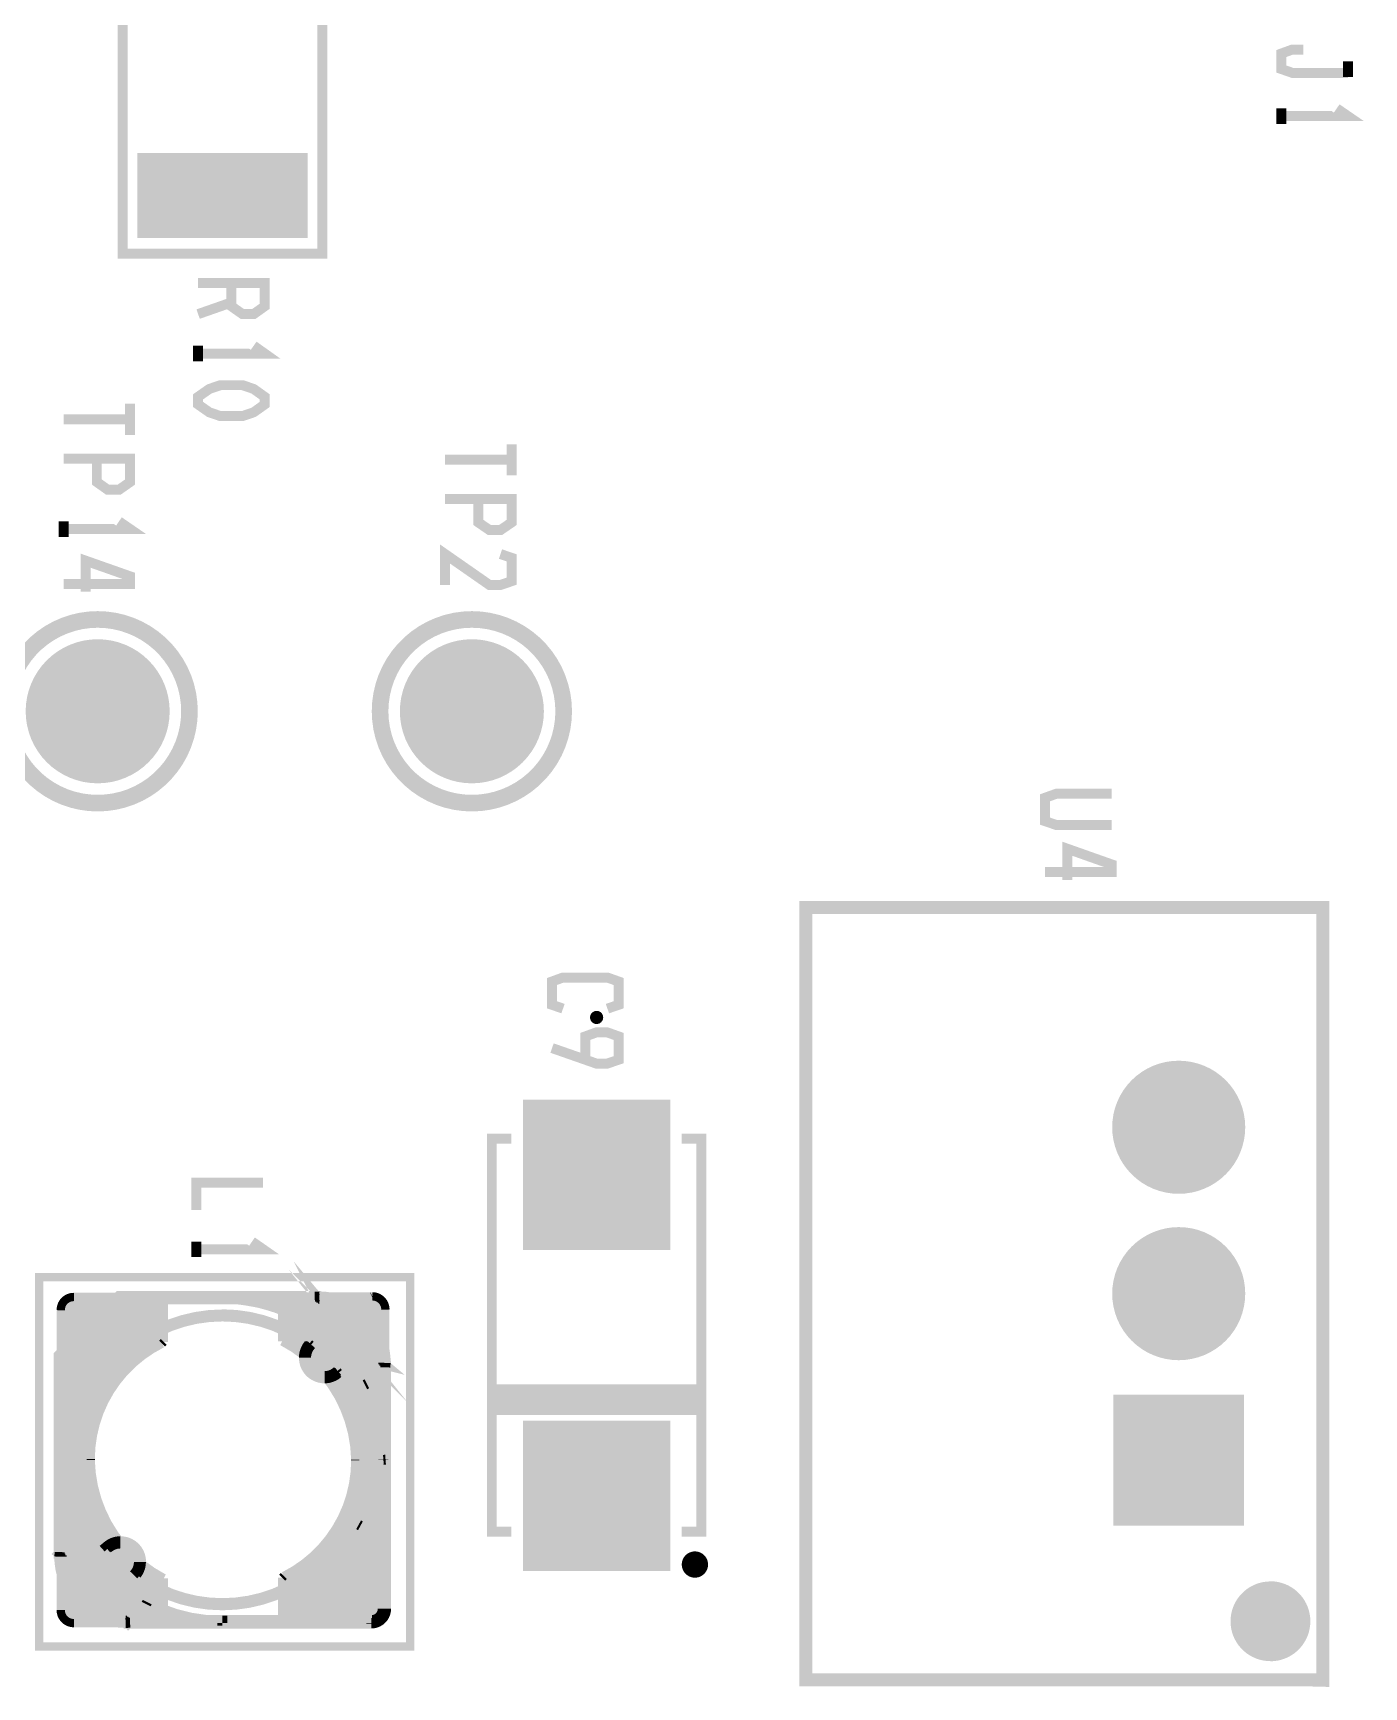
# Model space of a CAD drawing. Extents: x 20 to 372, y 176 to 359.
# Drawn here: x 217.22 to 237.54, y 300.86 to 326.11 of the extents above; entities that cross this region are included whole.
import ezdxf

# ---------------------------------------------------------------- set-up
doc = ezdxf.new("R2010")
doc.units = 0
doc.header["$MEASUREMENT"] = 0
doc.layers.get('0').update_dxf_attribs({"linetype": 'CONTINUOUS'})
for name, color, linetype in [('25-334-1_DRL', 1, 'CONTINUOUS'), ('25-334-1_SMB', 253, 'CONTINUOUS'), ('25-334-1_SSB', 1, 'CONTINUOUS')]:
    doc.layers.add(name, color=color, linetype=linetype)

# ---------------------------------------------------------------- blocks, each defined once
blk = doc.blocks.new('ROUND_75')
at = {"const_width": 0.54991}
blk.add_lwpolyline([(-0.274954, 0, 1), (0.274954, 0, 1)], format="xyb", close=True, dxfattribs=at)
blk = doc.blocks.new('ROUND_81')
at = {"const_width": 0.50038}
blk.add_lwpolyline([(-0.25019, 0, 1), (0.25019, 0, 1)], format="xyb", close=True, dxfattribs=at)
blk = doc.blocks.new('ROUND_85')
at = {"const_width": 0.10033}
blk.add_lwpolyline([(-0.050164, 0, 1), (0.050164, 0, 1)], format="xyb", close=True, dxfattribs=at)
blk = doc.blocks.new('RECTANGLE_5')
blk.add_solid([(1.12522, 1.14935), (1.12522, -1.14935), (-1.12522, 1.14935), (-1.12522, -1.14935)])
blk = doc.blocks.new('ROUND_6')
at = {"const_width": 1.016}
blk.add_lwpolyline([(-0.508, 0, 1), (0.508, 0, 1)], format="xyb", close=True, dxfattribs=at)
blk = doc.blocks.new('SQUARE_19')
blk.add_solid([(0.99949, 0.99949), (0.99949, -0.99949), (-0.99949, 0.99949), (-0.99949, -0.99949)])
blk = doc.blocks.new('ROUND_25')
at = {"const_width": 1.09982}
blk.add_lwpolyline([(-0.54991, 0, 1), (0.54991, 0, 1)], format="xyb", close=True, dxfattribs=at)
blk = doc.blocks.new('RECTANGLE_46')
blk.add_solid([(1.30048, 0.6477), (1.30048, -0.6477), (-1.30048, 0.6477), (-1.30048, -0.6477)])

msp = doc.modelspace()

# ---------------------------------------------------------------- linework, layer by layer
at = {"layer": '25-334-1_SMB', "const_width": 0.127}
for points in [[(217.6385643806749, 306.6159424301687, -0.4142136), (217.8366843806749, 306.8140624301687)], [(222.3959843806749, 306.8242224301687, -0.4142136), (222.5966443806749, 306.6235624301687)], [(218.095764380675, 304.3401024301687, -0.2843909), (219.1879643806749, 306.1028624301687)], [(221.019304380675, 306.1358824301687, -0.2736465), (222.136904380675, 304.3324824301687)], [(219.2133643806749, 302.5214624301687, -0.2736465), (218.095764380675, 304.3248624301687)], [(222.136904380675, 304.3197824301687, -0.2845461), (221.0447043806749, 302.5544824301687)], [(217.8366843806749, 301.8356624301687, -0.4142136), (217.6385643806749, 302.0337824301687)], [(222.5941043806749, 302.0439424301687, -0.4142136), (222.3959843806749, 301.8458224301687)]]:
    msp.add_lwpolyline(points, format="xyb", dxfattribs=at)
for points in [[(217.6817443806749, 306.7378624301687), (219.2133643806749, 306.7378624301687)], [(217.740164380675, 306.7886624301687), (217.740164380675, 301.8610624301687)], [(217.8366843806749, 306.8140624301687), (217.8417643806749, 306.8140624301687)], [(217.8417643806749, 306.8140624301687), (219.2133643806749, 306.8140624301687)], [(217.8544643806749, 306.8140624301687), (217.8544643806749, 301.8356624301687)], [(217.9687643806749, 306.8140624301687), (217.9687643806749, 301.8356624301687)], [(218.083064380675, 306.8140624301687), (218.083064380675, 301.8356624301687)], [(218.1973643806749, 306.8140624301687), (218.1973643806749, 304.9624024301687)], [(218.3116643806749, 306.8140624301687), (218.3116643806749, 305.2367224301687)], [(218.4259643806749, 306.8140624301687), (218.4259643806749, 305.4297624301687)], [(218.5402643806749, 306.8140624301687), (218.5402643806749, 305.5847024301687)], [(218.654564380675, 306.8140624301687), (218.654564380675, 305.7142424301687)], [(218.7688643806749, 306.8140624301687), (218.7688643806749, 305.8209224301687)], [(218.8831643806749, 306.8140624301687), (218.8831643806749, 305.9149024301687)], [(218.997464380675, 306.8140624301687), (218.997464380675, 305.9936424301687)], [(219.1117643806749, 306.8140624301687), (219.1117643806749, 306.0622224301687)], [(219.2133643806749, 306.8140624301687), (219.2133643806749, 306.1282624301687)], [(221.019304380675, 306.8216824301687), (221.019304380675, 306.1358824301687)], [(221.019304380675, 306.8216824301687), (222.390904380675, 306.8216824301687)], [(221.019304380675, 306.7454824301687), (222.5534643806749, 306.7454824301687)], [(221.1209043806749, 306.8216824301687), (221.1209043806749, 306.0800024301687)], [(221.235204380675, 306.8216824301687), (221.235204380675, 306.0063424301687)], [(221.3495043806749, 306.8216824301687), (221.3495043806749, 305.9225224301687)], [(221.463804380675, 306.8216824301687), (221.463804380675, 305.8234624301687)], [(221.578104380675, 306.8216824301687), (221.578104380675, 305.7091624301687)], [(221.6924043806749, 306.8216824301687), (221.6924043806749, 305.5770824301687)], [(221.8067043806749, 306.8216824301687), (221.8067043806749, 305.4170624301687)], [(221.921004380675, 306.8216824301687), (221.921004380675, 305.2138624301687)], [(222.0353043806749, 306.8216824301687), (222.0353043806749, 304.9344624301687)], [(222.149604380675, 306.8216824301687), (222.149604380675, 301.8432824301687)], [(222.2639043806749, 306.8216824301687), (222.2639043806749, 301.8432824301687)], [(222.378204380675, 306.8216824301687), (222.378204380675, 301.8432824301687)], [(222.3959843806749, 306.8242224301687), (222.390904380675, 306.8216824301687)], [(222.492504380675, 306.7962824301687), (222.492504380675, 301.8686824301687)], [(217.6385643806749, 306.6235624301687), (219.2133643806749, 306.6235624301687)], [(217.6385643806749, 306.6108624301687), (217.638760380675, 306.6159304301687)], [(217.6385643806749, 306.6108624301687), (217.6385643806749, 302.0388624301687), (217.6385643806749, 302.0337824301687)], [(217.6385643806749, 306.5092624301687), (219.2133643806749, 306.5092624301687)], [(221.019304380675, 306.6311824301687), (222.5941043806749, 306.6311824301687)], [(221.019304380675, 306.5168824301687), (222.5941043806749, 306.5168824301687)], [(222.5941043806749, 306.6235624301687), (222.594042380675, 306.6184824301687)], [(222.5941043806749, 306.6184824301687), (222.5941043806749, 302.0464824301687), (222.5941043806749, 302.0439424301687)], [(217.6385643806749, 306.3949624301687), (219.2133643806749, 306.3949624301687)], [(217.6385643806749, 306.2806624301687), (219.2133643806749, 306.2806624301687)], [(221.019304380675, 306.4025824301687), (222.5941043806749, 306.4025824301687)], [(221.019304380675, 306.2882824301687), (222.5941043806749, 306.2882824301687)], [(217.6385643806749, 306.1663624301687), (219.2133643806749, 306.1663624301687)], [(217.6385643806749, 306.0520624301687), (219.0914443806749, 306.0520624301687)], [(217.6385643806749, 305.9377624301687), (218.913644380675, 305.9377624301687)], [(219.2133643806749, 306.1282624301687), (219.1879643806749, 306.1028624301687)], [(221.019304380675, 306.1739824301687), (222.5941043806749, 306.1739824301687)], [(221.1564643806749, 306.0596824301687), (222.5941043806749, 306.0596824301687)], [(221.3215643806749, 305.9453824301687), (222.5941043806749, 305.9453824301687)], [(217.6385643806749, 305.8234624301687), (218.7688643806749, 305.8234624301687)], [(217.6385643806749, 305.7091624301687), (218.6494843806749, 305.7091624301687)], [(221.4587243806749, 305.8310824301687), (222.5941043806749, 305.8310824301687)], [(221.573024380675, 305.7167824301687), (222.5941043806749, 305.7167824301687)], [(217.6385643806749, 305.5948624301687), (218.5478843806749, 305.5948624301687)], [(217.6385643806749, 305.4805624301687), (218.4589843806749, 305.4805624301687)], [(221.6746243806749, 305.6024824301687), (222.5941043806749, 305.6024824301687)], [(221.7609843806749, 305.4881824301687), (222.5941043806749, 305.4881824301687)], [(217.6385643806749, 305.3662624301687), (218.3827843806749, 305.3662624301687)], [(217.6385643806749, 305.2519624301687), (218.319284380675, 305.2519624301687)], [(221.8346443806749, 305.3738824301687), (222.5941043806749, 305.3738824301687)], [(221.8981443806749, 305.2595824301687), (222.5941043806749, 305.2595824301687)], [(217.6385643806749, 305.1376624301687), (218.263404380675, 305.1376624301687)], [(217.6385643806749, 305.0233624301687), (218.2176843806749, 305.0233624301687)], [(221.9540243806749, 305.1452824301687), (222.5941043806749, 305.1452824301687)], [(222.002284380675, 305.0309824301687), (222.5941043806749, 305.0309824301687)], [(222.0429243806749, 304.9166824301687), (222.5941043806749, 304.9166824301687)], [(217.6385643806749, 304.9090624301687), (218.1795843806749, 304.9090624301687)], [(217.6385643806749, 304.7947624301687), (218.1491043806749, 304.7947624301687)], [(217.6385643806749, 304.6804624301687), (218.126244380675, 304.6804624301687)], [(222.073404380675, 304.8023824301687), (222.5941043806749, 304.8023824301687)], [(222.101344380675, 304.6880824301687), (222.5941043806749, 304.6880824301687)], [(217.6385643806749, 304.5661624301687), (218.1084643806749, 304.5661624301687)], [(217.6385643806749, 304.4518624301687), (218.098304380675, 304.4518624301687)], [(222.119124380675, 304.5737824301687), (222.5941043806749, 304.5737824301687)], [(222.131824380675, 304.4594824301687), (222.5941043806749, 304.4594824301687)], [(217.6385643806749, 304.3375624301687), (218.095764380675, 304.3375624301687)], [(217.6385643806749, 304.2232624301687), (218.100844380675, 304.2232624301687)], [(218.095764380675, 304.3248624301687), (218.095940380675, 304.3400984301687)], [(222.136904380675, 304.3451824301687), (222.5941043806749, 304.3451824301687)], [(222.136904380675, 304.3324824301687), (222.1369443806749, 304.3197824301687)], [(222.136904380675, 304.2308824301687), (222.5941043806749, 304.2308824301687)], [(217.6385643806749, 304.1089624301687), (218.111004380675, 304.1089624301687)], [(217.6385643806749, 303.9946624301687), (218.1287843806749, 303.9946624301687)], [(222.1115043806749, 304.0022824301687), (222.5941043806749, 304.0022824301687)], [(222.1267443806749, 304.1165824301687), (222.5941043806749, 304.1165824301687)], [(217.6385643806749, 303.8803624301687), (218.151644380675, 303.8803624301687)], [(217.6385643806749, 303.7660624301687), (218.1846643806749, 303.7660624301687)], [(217.6385643806749, 303.6517624301687), (218.2227643806749, 303.6517624301687)], [(218.1973643806749, 303.7228824301687), (218.1973643806749, 301.8356624301687)], [(222.0251443806749, 303.6593824301687), (222.5941043806749, 303.6593824301687)], [(222.0353043806749, 303.6949424301687), (222.0353043806749, 301.8432824301687)], [(222.060704380675, 303.7736824301687), (222.5941043806749, 303.7736824301687)], [(222.0911843806749, 303.8879824301687), (222.5941043806749, 303.8879824301687)], [(217.6385643806749, 303.5374624301687), (218.2684843806749, 303.5374624301687)], [(217.6385643806749, 303.4231624301687), (218.3218243806749, 303.4231624301687)], [(218.3116643806749, 303.4434824301687), (218.3116643806749, 301.8356624301687)], [(221.921004380675, 303.4206224301687), (221.921004380675, 301.8432824301687)], [(221.9260843806749, 303.4307824301687), (222.5941043806749, 303.4307824301687)], [(221.9794243806749, 303.5450824301687), (222.5941043806749, 303.5450824301687)], [(217.6385643806749, 303.3088624301687), (218.3853243806749, 303.3088624301687)], [(217.6385643806749, 303.1945624301687), (218.456444380675, 303.1945624301687)], [(218.4259643806749, 303.2402824301687), (218.4259643806749, 301.8356624301687)], [(221.7914643806749, 303.2021824301687), (222.5941043806749, 303.2021824301687)], [(221.8067043806749, 303.2275824301687), (221.8067043806749, 301.8432824301687)], [(221.865124380675, 303.3164824301687), (222.5941043806749, 303.3164824301687)], [(217.6385643806749, 303.0802624301687), (218.5402643806749, 303.0802624301687)], [(217.6385643806749, 302.9659624301687), (218.636784380675, 302.9659624301687)], [(218.5402643806749, 303.0802624301687), (218.5402643806749, 301.8356624301687)], [(218.654564380675, 302.9481824301687), (218.654564380675, 301.8356624301687)], [(221.578104380675, 302.9431024301687), (221.578104380675, 301.8432824301687)], [(221.6085843806749, 302.9735824301687), (222.5941043806749, 302.9735824301687)], [(221.6924043806749, 303.0726424301687), (221.6924043806749, 301.8432824301687)], [(221.7076443806749, 303.0878824301687), (222.5941043806749, 303.0878824301687)], [(217.6385643806749, 302.8516624301687), (218.748544380675, 302.8516624301687)], [(217.6385643806749, 302.7373624301687), (218.8806243806749, 302.7373624301687)], [(218.7688643806749, 302.8338824301687), (218.7688643806749, 301.8356624301687)], [(218.8831643806749, 302.7348224301687), (218.8831643806749, 301.8356624301687)], [(218.997464380675, 302.6510024301687), (218.997464380675, 301.8356624301687)], [(221.235204380675, 302.6637024301687), (221.235204380675, 301.8432824301687)], [(221.3495043806749, 302.7424424301687), (221.3495043806749, 301.8432824301687)], [(221.354584380675, 302.7449824301687), (222.5941043806749, 302.7449824301687)], [(221.463804380675, 302.8364224301687), (221.463804380675, 301.8432824301687)], [(221.491744380675, 302.8592824301687), (222.5941043806749, 302.8592824301687)], [(217.6385643806749, 302.6230624301687), (219.040644380675, 302.6230624301687)], [(217.6385643806749, 302.5087624301687), (219.2133643806749, 302.5087624301687)], [(217.6385643806749, 302.3944624301687), (219.2133643806749, 302.3944624301687)], [(219.1117643806749, 302.5773424301687), (219.1117643806749, 301.8356624301687)], [(219.2133643806749, 302.5214624301687), (219.2133643806749, 301.8356624301687)], [(221.0447043806749, 302.5544824301687), (221.019304380675, 302.5290824301687)], [(221.019304380675, 302.5290824301687), (221.019304380675, 301.8432824301687)], [(221.019304380675, 302.5163824301687), (222.5941043806749, 302.5163824301687)], [(221.019304380675, 302.4020824301687), (222.5941043806749, 302.4020824301687)], [(221.1209043806749, 302.5951224301687), (221.1209043806749, 301.8432824301687)], [(221.1844043806749, 302.6306824301687), (222.5941043806749, 302.6306824301687)], [(217.6385643806749, 302.2801624301687), (219.2133643806749, 302.2801624301687)], [(217.6385643806749, 302.1658624301687), (219.2133643806749, 302.1658624301687)], [(221.019304380675, 302.2877824301687), (222.5941043806749, 302.2877824301687)], [(221.019304380675, 302.1734824301687), (222.5941043806749, 302.1734824301687)], [(217.6385643806749, 302.0515624301687), (219.2133643806749, 302.0515624301687)], [(217.6639643806749, 301.9372624301687), (219.2133643806749, 301.9372624301687)], [(221.019304380675, 302.0591824301687), (222.5941043806749, 302.0591824301687)], [(221.019304380675, 301.9448824301687), (222.5687043806749, 301.9448824301687)], [(217.8417643806749, 301.8356624301687), (217.8366843806749, 301.8355984301687)], [(217.8417643806749, 301.8356624301687), (219.2133643806749, 301.8356624301687)], [(221.019304380675, 301.8432824301687), (222.390904380675, 301.8432824301687)], [(222.390904380675, 301.8432824301687), (222.3959843806749, 301.8432824301687)]]:
    msp.add_lwpolyline(points, dxfattribs=at)
at = {"layer": '25-334-1_SSB'}
for points, const_width in [([(221.2504443806749, 327.8198624301687), (218.5834443806749, 327.8198624301687), (218.5834443806749, 322.7398624301687), (221.6314443806749, 322.7398624301687), (221.6314443806749, 327.8198624301687), (221.2504443806749, 327.8198624301687)], 0.1524), ([(236.617444380675, 325.8564424301687), (236.4472643806749, 325.8564424301687), (236.2796243806749, 325.7954824301687), (236.2796243806749, 325.5592624301687), (236.4472643806749, 325.5008424301687), (237.295624380675, 325.5008424301687)], 0.1524), ([(237.295624380675, 325.4398824301687), (237.295624380675, 325.6786424301687)], 0.1524), ([(236.2796243806749, 324.7210624301687), (236.2796243806749, 324.9572824301687)], 0.1524), ([(236.2796243806749, 324.8404424301687), (237.295624380675, 324.8404424301687), (237.1254443806749, 324.9572824301687)], 0.1524), ([(220.244604380675, 322.2928224301687), (220.244604380675, 321.9372224301687), (220.4147843806749, 321.8178424301688), (220.5849643806749, 321.8178424301688), (220.7526043806749, 321.9372224301687), (220.7526043806749, 322.2928224301687), (219.736604380675, 322.2928224301687)], 0.1524), ([(220.244604380675, 321.9956424301687), (219.736604380675, 321.8178424301688)], 0.1524), ([(219.736604380675, 321.0990224301687), (219.736604380675, 321.3352424301687)], 0.1524), ([(219.736604380675, 321.2158624301687), (220.7526043806749, 321.2158624301687), (220.5849643806749, 321.3352424301687)], 0.1524), ([(219.736604380675, 320.5554624301687), (219.9067843806749, 320.6748424301687), (220.0769643806749, 320.7332624301687), (220.4147843806749, 320.7332624301687), (220.5849643806749, 320.6748424301687), (220.7526043806749, 320.5554624301687), (220.7526043806749, 320.4386224301687), (220.5849643806749, 320.3192424301687), (220.4147843806749, 320.2608224301687), (220.0769643806749, 320.2608224301687), (219.9067843806749, 320.3192424301687), (219.736604380675, 320.4386224301687), (219.736604380675, 320.5554624301687)], 0.1524), ([(218.697744380675, 319.9738024301687), (218.697744380675, 320.4487824301687)], 0.1524), ([(217.6817443806749, 320.2125624301687), (218.697744380675, 320.2125624301687)], 0.1524), ([(224.524504380675, 319.3591224301687), (224.524504380675, 319.8315624301687)], 0.1524), ([(218.1897443806749, 319.6105824301687), (218.1897443806749, 319.2549824301687), (218.3573843806749, 319.1356024301687), (218.5275643806749, 319.1356024301687), (218.697744380675, 319.2549824301687), (218.697744380675, 319.6105824301687), (217.6817443806749, 319.6105824301687)], 0.1524), ([(223.5085043806749, 319.5953424301687), (224.524504380675, 319.5953424301687)], 0.1524), ([(224.016504380675, 318.9933624301687), (224.016504380675, 318.6377624301687), (224.1866843806749, 318.5209224301687), (224.3543243806749, 318.5209224301687), (224.524504380675, 318.6377624301687), (224.524504380675, 318.9933624301687), (223.5085043806749, 318.9933624301687)], 0.1524), ([(217.6817443806749, 318.4167824301687), (217.6817443806749, 318.6530024301687)], 0.1524), ([(217.6817443806749, 318.5361624301687), (218.697744380675, 318.5361624301687), (218.5275643806749, 318.6530024301687)], 0.1524), ([(218.0195643806749, 317.5785824301687), (218.0195643806749, 318.0535624301687), (218.697744380675, 317.8148024301687), (218.697744380675, 317.6979624301687), (217.6817443806749, 317.6979624301687)], 0.1524), ([(223.5085043806749, 317.6827224301687), (223.5085043806749, 318.1551624301687), (224.1866843806749, 317.6827224301687), (224.3543243806749, 317.6827224301687), (224.524504380675, 317.7411424301687), (224.524504380675, 318.0967424301687), (224.3543243806749, 318.1551624301687)], 0.1524), ([(233.6862843806749, 314.0200424301687), (232.8404643806749, 314.0200424301687), (232.670284380675, 314.0784624301687), (232.670284380675, 314.4340624301687), (232.8404643806749, 314.4950224301687), (233.6862843806749, 314.4950224301687)], 0.1524), ([(233.0106443806749, 313.1818424301687), (233.0106443806749, 313.6568224301687), (233.6862843806749, 313.4180624301687), (233.6862843806749, 313.3012224301687), (232.670284380675, 313.3012224301687)], 0.1524), ([(236.7114243806749, 300.9695224301687), (236.9120843806749, 300.9644424301687), (236.9120843806749, 312.7602024301687), (229.0177643806749, 312.7602024301687), (229.0177643806749, 300.9695224301687), (236.7114243806749, 300.9695224301687)], 0.20066), ([(225.3093643806749, 311.2158824301687), (225.141724380675, 311.2743024301687), (225.141724380675, 311.6299024301687), (225.3093643806749, 311.6908624301687), (225.9875443806749, 311.6908624301687), (226.1577243806749, 311.6299024301687), (226.1577243806749, 311.2743024301687), (225.9875443806749, 311.2158824301687)], 0.1524), ([(225.6497243806749, 310.4361024301687), (225.6497243806749, 310.7917024301687), (225.8173643806749, 310.8526624301687), (225.9875443806749, 310.8526624301687), (226.1577243806749, 310.7917024301687), (226.1577243806749, 310.4361024301687), (225.9875443806749, 310.3776824301687), (225.8173643806749, 310.3776824301687), (225.141724380675, 310.6139024301687)], 0.1524), ([(224.5219643806749, 303.2301224301687), (224.222244380675, 303.2301224301687), (224.222244380675, 309.2296024301687), (224.5219643806749, 309.2296024301687)], 0.1524), ([(227.1229243806749, 303.2301224301687), (227.4226443806749, 303.2301224301687), (227.4226443806749, 309.2296024301687), (227.1229243806749, 309.2296024301687)], 0.1524), ([(219.711204380675, 308.1424824301687), (219.711204380675, 308.5590424301687), (220.7272043806749, 308.5590424301687)], 0.1524), ([(219.711204380675, 307.4236624301687), (219.711204380675, 307.6598824301687)], 0.1524), ([(219.711204380675, 307.5430424301687), (220.7272043806749, 307.5430424301687), (220.5595643806749, 307.6598824301687)], 0.1524), ([(222.5814043806749, 305.7625024301687), (222.5788643806749, 305.7650424301687), (222.0149843806749, 306.2349424301687), (222.0251443806749, 306.2222424301687), (222.002284380675, 306.2451024301687), (221.4434843806749, 305.6888424301687), (221.466344380675, 305.6634424301687), (222.0251443806749, 306.2222424301687)], 0.1524), ([(221.5171443806749, 306.8191424301687), (221.5298443806749, 306.7912024301687), (222.002284380675, 306.2247824301687), (222.0276843806749, 306.2451024301687), (221.5577843806749, 306.8064424301687), (221.5679443806749, 306.7861224301687)], 0.1524), ([(217.3083643806749, 301.4800624301687), (222.972564380675, 301.4800624301687), (222.972564380675, 307.1188624301687), (217.3083643806749, 307.1188624301687), (217.3083643806749, 301.4800624301687)], 0.127), ([(219.0812843806749, 306.4203624301687), (219.1320843806749, 306.4203624301687), (219.1320843806749, 306.8293024301687), (218.5275643806749, 306.8293024301687), (217.6080843806749, 305.9250624301687), (217.6080843806749, 305.3510224301687), (218.055124380675, 305.3510224301687), (218.0906843806749, 305.4196024301687), (218.118624380675, 305.4729424301687), (218.2151443806749, 305.6253424301687), (218.250704380675, 305.6736024301687), (218.362464380675, 305.8158424301687), (218.400564380675, 305.8615624301687), (218.4412043806749, 305.9047424301687), (218.4818443806749, 305.9479224301687), (218.5250243806749, 305.9911024301687), (218.5707443806749, 306.0317424301687), (218.6139243806749, 306.0698424301687), (218.707904380675, 306.1460424301687), (218.7561643806749, 306.1816024301687), (218.9568243806749, 306.3136824301687), (219.010164380675, 306.3441624301687), (219.0635043806749, 306.3721024301687), (219.1168443806749, 306.3975024301687), (219.0939843806749, 306.4457624301687), (218.984764380675, 306.3873424301687), (218.9314243806749, 306.3568624301687), (218.7256843806749, 306.2222424301687), (218.6748843806749, 306.1866824301687), (218.4462843806749, 305.9834824301687), (218.403104380675, 305.9403024301687), (218.362464380675, 305.8945824301687), (218.3218243806749, 305.8488624301687), (218.2837243806749, 305.8006024301687), (218.2456243806749, 305.7548824301687), (218.138944380675, 305.6024824301687), (218.1059243806749, 305.5516824301687), (218.0754443806749, 305.4983424301687), (218.044964380675, 305.4450024301687), (218.0221043806749, 305.4043624301687), (217.6588843806749, 305.4043624301687), (217.6588843806749, 305.9022024301687), (218.5478843806749, 306.7759624301687), (219.0812843806749, 306.7759624301687), (219.0812843806749, 306.4203624301687)], 0.1524), ([(218.5478843806749, 306.7759624301687), (221.5425443806749, 306.7759624301687), (221.5425443806749, 306.8293024301687), (218.5275643806749, 306.8293024301687)], 0.1524), ([(220.1074443806749, 306.8191424301687), (220.1074443806749, 306.7861224301687), (220.353824380675, 306.7759624301687), (220.4478043806749, 306.7632624301687), (220.496064380675, 306.7556424301687), (220.638304380675, 306.7302424301687), (220.6840243806749, 306.7200824301687), (220.7297443806749, 306.7073824301687), (220.8211843806749, 306.6819824301687), (220.866904380675, 306.6667424301687), (220.9100843806749, 306.6540424301687), (220.9989843806749, 306.6210224301687), (221.0421643806749, 306.6032424301687), (221.1259843806749, 306.5651424301687), (221.2529843806749, 306.5041824301687), (221.268224380675, 306.5346624301687), (221.1412243806749, 306.5956224301687), (221.0980443806749, 306.6159424301687), (221.0548643806749, 306.6337224301687), (220.9202443806749, 306.6845224301687), (220.874524380675, 306.6997624301687), (220.831344380675, 306.7124624301687), (220.7830843806749, 306.7277024301687), (220.7373643806749, 306.7404024301687), (220.5011443806749, 306.7886624301687), (220.452884380675, 306.7962824301687), (220.3563643806749, 306.8064424301687), (220.1074443806749, 306.8191424301687)], 0.1524), ([(221.0294643806749, 306.3111424301687), (221.5425443806749, 306.8267624301687), (222.0251443806749, 306.2476424301687), (222.0048243806749, 306.2222424301687), (222.5687043806749, 305.7498024301687), (222.5966443806749, 305.7396424301687)], 0.1524), ([(222.101344380675, 305.3053024301687), (222.5560043806749, 305.7599624301687), (222.0048243806749, 306.2222424301687), (221.540004380675, 306.7759624301687), (221.0853443806749, 306.3213024301687)], 0.1524), ([(221.5171443806749, 306.8191424301687), (221.5882643806749, 306.8216404301687)], 0.1524), ([(222.5661643806749, 305.7853624301687), (222.586484380675, 305.7802824301687), (222.0251443806749, 306.2476424301687), (222.0149843806749, 306.2349424301687), (221.5450843806749, 306.7988224301687), (221.5425443806749, 306.8013624301687)], 0.1524), ([(221.5425443806749, 306.8013624301687), (221.5882643806749, 306.8013624301687)], 0.1524), ([(221.5679443806749, 306.7861224301687), (221.588238380675, 306.7854884301687)], 0.1524), ([(222.0251443806749, 306.2476424301687), (222.604264380675, 305.7625024301687), (222.0911843806749, 305.2494224301687), (222.073404380675, 305.2875224301687)], 0.1524), ([(217.6588843806749, 305.9022024301687), (217.6588843806749, 302.8948424301687), (217.6080843806749, 302.8948424301687), (217.6080843806749, 305.9250624301687)], 0.1524), ([(221.428244380675, 306.0927024301687), (221.453644380675, 306.0723824301687)], 0.1524), ([(221.451104380675, 306.0952424301687), (221.4307843806749, 306.0698424301687)], 0.1524), ([(221.8752843806749, 305.6710624301687), (221.8498843806749, 305.6532824301687)], 0.1524), ([(221.8727443806749, 305.6507424301687), (221.852424380675, 305.6761424301687)], 0.1524), ([(222.5560043806749, 302.0541024301687), (222.5560043806749, 305.7625024301687), (222.6068043806749, 305.7625024301687), (222.6068043806749, 302.0541024301687)], 0.1524), ([(222.5661643806749, 305.8082224301687), (222.565900380675, 305.7853684301687)], 0.1524), ([(222.5814043806749, 305.8082224301687), (222.580356380675, 305.7625504301687)], 0.1524), ([(222.599184380675, 305.8082224301687), (222.5968563806749, 305.7396264301687)], 0.1524), ([(217.902724380675, 303.1691624301687), (217.9306643806749, 303.1844024301687), (217.869704380675, 303.3088624301687), (217.851924380675, 303.3520424301687), (217.834144380675, 303.3952224301687), (217.8163643806749, 303.4384024301687), (217.7985843806749, 303.4815824301687), (217.783344380675, 303.5273024301687), (217.7681043806749, 303.5704824301687), (217.7554043806749, 303.6162024301687), (217.740164380675, 303.6619224301687), (217.7300043806749, 303.7076424301687), (217.7173043806749, 303.7533624301687), (217.7071443806749, 303.7990824301687), (217.6792043806749, 303.9413224301687), (217.6741243806749, 303.9870424301687), (217.666504380675, 304.0353024301687), (217.6614243806749, 304.0835624301687), (217.6487243806749, 304.3299424301687), (217.653804380675, 304.4620224301687), (217.6588843806749, 304.5509224301687), (217.6639643806749, 304.5941024301687), (217.6690443806749, 304.6372824301687), (217.7147643806749, 304.8912824301687), (217.7249243806749, 304.9344624301687), (217.7350843806749, 304.9751024301687), (217.7858843806749, 305.1376624301687), (217.8011243806749, 305.1783024301687), (217.8163643806749, 305.2164024301687), (217.8316043806749, 305.2545024301687), (217.882404380675, 305.3713424301687), (217.851924380675, 305.3840424301687), (217.834144380675, 305.3459424301687), (217.8011243806749, 305.2672024301687), (217.783344380675, 305.2291024301687), (217.7681043806749, 305.1884624301687), (217.7554043806749, 305.1478224301687), (217.7046043806749, 304.9827224301687), (217.6919043806749, 304.9420824301687), (217.6817443806749, 304.8989024301687), (217.671584380675, 304.8557224301687), (217.6639643806749, 304.8150824301687), (217.6487243806749, 304.7287224301687), (217.641104380675, 304.6855424301687), (217.6360243806749, 304.6398224301687), (217.6309443806749, 304.5966424301687), (217.6258643806749, 304.5534624301687), (217.6207843806749, 304.4645624301687), (217.615704380675, 304.3274024301687), (217.628404380675, 304.0810224301687), (217.6334843806749, 304.0327624301687), (217.641104380675, 303.9819624301687), (217.6487243806749, 303.9337024301687), (217.696984380675, 303.6974824301687), (217.709684380675, 303.6517624301687), (217.722384380675, 303.6060424301687), (217.737624380675, 303.5603224301687), (217.752864380675, 303.5146024301687), (217.8036643806749, 303.3825224301687), (217.821444380675, 303.3393424301687), (217.839224380675, 303.2961624301687), (217.902724380675, 303.1691624301687)], 0.1524), ([(222.3147043806749, 305.4881824301687), (222.2842243806749, 305.4729424301687)], 0.1524), ([(224.234944380675, 305.4043624301687), (227.4099443806749, 305.4043624301687)], 0.1524), ([(224.234944380675, 305.4043624301687), (224.234944380675, 305.0868624301687), (227.4099443806749, 305.0868624301687)], 0.1524), ([(224.234944380675, 305.3256224301687), (227.4099443806749, 305.3256224301687)], 0.1524), ([(224.234944380675, 305.1884624301687), (227.4099443806749, 305.1884624301687)], 0.1524), ([(224.290824380675, 305.4043624301687), (224.290824380675, 305.0868624301687)], 0.1524), ([(224.427984380675, 305.4043624301687), (224.427984380675, 305.0868624301687)], 0.1524), ([(224.565144380675, 305.4043624301687), (224.565144380675, 305.0868624301687)], 0.1524), ([(224.7023043806749, 305.4043624301687), (224.7023043806749, 305.0868624301687)], 0.1524), ([(224.8394643806749, 305.4043624301687), (224.8394643806749, 305.0868624301687)], 0.1524), ([(224.9766243806749, 305.4043624301687), (224.9766243806749, 305.0868624301687)], 0.1524), ([(225.1137843806749, 305.4043624301687), (225.1137843806749, 305.0868624301687)], 0.1524), ([(225.2509443806749, 305.4043624301687), (225.2509443806749, 305.0868624301687)], 0.1524), ([(225.3881043806749, 305.4043624301687), (225.3881043806749, 305.0868624301687)], 0.1524), ([(225.5252643806749, 305.4043624301687), (225.5252643806749, 305.0868624301687)], 0.1524), ([(225.6624243806749, 305.4043624301687), (225.6624243806749, 305.0868624301687)], 0.1524), ([(225.7995843806749, 305.4043624301687), (225.7995843806749, 305.0868624301687)], 0.1524), ([(225.936744380675, 305.4043624301687), (225.936744380675, 305.0868624301687)], 0.1524), ([(226.0739043806749, 305.4043624301687), (226.0739043806749, 305.0868624301687)], 0.1524), ([(226.2110643806749, 305.4043624301687), (226.2110643806749, 305.0868624301687)], 0.1524), ([(226.3482243806749, 305.4043624301687), (226.3482243806749, 305.0868624301687)], 0.1524), ([(226.4853843806749, 305.4043624301687), (226.4853843806749, 305.0868624301687)], 0.1524), ([(226.622544380675, 305.4043624301687), (226.622544380675, 305.0868624301687)], 0.1524), ([(226.759704380675, 305.4043624301687), (226.759704380675, 305.0868624301687)], 0.1524), ([(226.896864380675, 305.4043624301687), (226.896864380675, 305.0868624301687)], 0.1524), ([(227.034024380675, 305.4043624301687), (227.034024380675, 305.0868624301687)], 0.1524), ([(227.171184380675, 305.4043624301687), (227.171184380675, 305.0868624301687)], 0.1524), ([(227.308344380675, 305.4043624301687), (227.308344380675, 305.0868624301687)], 0.1524), ([(227.4099443806749, 305.4043624301687), (227.4099443806749, 305.0868624301687)], 0.1524), ([(222.5661643806749, 304.3324824301687), (222.5661623806749, 304.3274024301687)], 0.1524), ([(222.5661643806749, 304.3274024301687), (222.599184380675, 304.3299424301687)], 0.1524), ([(222.599184380675, 304.3324824301687), (222.599184380675, 304.3299424301687)], 0.1524), ([(219.1879643806749, 302.3462024301687), (218.6723443806749, 301.8305824301687), (218.1897443806749, 302.4122424301687), (217.6106243806749, 302.8948424301687), (218.123704380675, 303.4079224301687)], 0.1524), ([(218.113544380675, 303.3520424301687), (217.6588843806749, 302.8973824301687), (218.2151443806749, 302.4325624301687), (218.6748843806749, 301.8813824301687), (219.1295443806749, 302.3360424301687)], 0.1524), ([(222.2156443806749, 303.3215624301687), (222.187704380675, 303.3368024301687)], 0.1524), ([(222.599184380675, 302.0515624301687), (222.599184380675, 303.3444224301687), (222.2029443806749, 303.3444224301687), (222.2029443806749, 303.3114024301687), (222.5661643806749, 303.3114024301687), (222.5636243806749, 302.0414024301687)], 0.1524), ([(217.6512643806749, 302.8694424301687), (218.1922843806749, 302.4097024301687), (218.212604380675, 302.4351024301687), (217.6487243806749, 302.9075424301687), (217.6182443806749, 302.9202424301687)], 0.1524), ([(217.6182443806749, 302.8516624301687), (217.6205623806749, 302.9200844301687)], 0.1524), ([(217.6334843806749, 302.8491224301687), (217.6345363806749, 302.8949104301687)], 0.1524), ([(217.6360243806749, 302.8948424301687), (217.6385643806749, 302.8923024301687), (218.2024443806749, 302.4224024301687), (218.6723443806749, 301.8585224301687), (218.6748843806749, 301.8559824301687), (218.6596443806749, 301.8509024301687), (218.6520243806749, 301.8712224301687)], 0.1524), ([(218.7714043806749, 302.9685024301687), (218.748544380675, 302.9939024301687), (218.1897443806749, 302.4351024301687), (218.212604380675, 302.4097024301687), (218.7714043806749, 302.9685024301687)], 0.1524), ([(218.3650043806749, 302.9812024301687), (218.3421443806749, 303.0066024301687), (218.3573843806749, 303.0193024301687)], 0.1524), ([(218.3675443806749, 303.0040624301687), (218.3396043806749, 302.9837424301687)], 0.1524), ([(218.3573843806749, 303.0193024301687), (218.3421443806749, 303.0066024301687)], 0.1524), ([(217.6512643806749, 302.8491224301687), (217.6514743806749, 302.8694364301687)], 0.1524), ([(227.201664380675, 302.7068824301687), (227.4455043806749, 302.7068824301687)], 0.1524), ([(227.2092843806749, 302.7780024301687), (227.2092843806749, 302.6789424301687)], 0.1524), ([(227.2727843806749, 302.8440424301687), (227.3718443806749, 302.8440424301687)], 0.1524), ([(227.3464443806749, 302.8516624301687), (227.3464443806749, 302.6078224301687)], 0.1524), ([(218.697744380675, 301.8407424301687), (218.6875843806749, 301.8686824301687), (218.2151443806749, 302.4351024301687), (218.1897443806749, 302.4122424301687), (218.6596443806749, 301.8509024301687)], 0.1524), ([(236.094204380675, 302.3741424301687), (236.094204380675, 301.3556024301687)], 0.20066), ([(218.959364380675, 302.1557024301687), (218.9441243806749, 302.1252224301687)], 0.1524), ([(221.1285243806749, 302.2623824301687), (221.1285243806749, 301.8382024301687), (222.3832843806749, 301.8382024301687)], 0.1524), ([(222.3959843806749, 301.8712224301687), (221.161544380675, 301.8712224301687), (221.161544380675, 302.2420624301687)], 0.1524), ([(235.7360643806749, 302.2039624301687), (235.7360643806749, 301.5232424301687)], 0.20066), ([(235.771624380675, 302.2420624301687), (236.4548843806749, 302.2420624301687)], 0.20066), ([(235.9138643806749, 302.3335024301687), (235.9138643806749, 301.3937024301687)], 0.20066), ([(236.2745443806749, 302.3462024301687), (236.2745443806749, 301.3810024301687)], 0.20066), ([(236.4548843806749, 302.2420624301687), (236.4548843806749, 301.4851424301687)], 0.20066), ([(218.6520243806749, 301.8712224301687), (218.6291643806749, 301.8709564301687)], 0.1524), ([(222.3832843806749, 301.8280424301687), (218.6748843806749, 301.8280424301687), (218.6748843806749, 301.8813824301687), (222.3959843806749, 301.8813824301687)], 0.1524), ([(220.1074443806749, 301.8382024301687), (220.1074443806749, 301.8712224301687), (220.104904380675, 301.8712224301687)], 0.1524), ([(235.6039843806749, 301.8839224301687), (236.6225243806749, 301.8839224301687)], 0.20066), ([(235.6446243806749, 302.0617224301687), (236.5818843806749, 302.0617224301687)], 0.20066), ([(218.6748843806749, 301.8559824301687), (218.6291643806749, 301.8549324301687)], 0.1524), ([(218.697744380675, 301.8407424301687), (218.6291643806749, 301.8384204301687)], 0.1524), ([(222.3832843806749, 301.8280424301687), (222.3832843806749, 301.8382024301687)], 0.1524), ([(235.6293843806749, 301.7035824301687), (236.5971243806749, 301.7035824301687)], 0.20066), ([(235.733524380675, 301.5232424301687), (236.4929843806749, 301.5232424301687)], 0.20066)]:
    msp.add_lwpolyline(points, dxfattribs=dict(at, const_width=const_width))
for points, const_width in [([(216.800364380675, 315.7548624301687, -0.4142136), (218.2024443806749, 317.1569424301687)], 0.254), ([(218.2024443806749, 317.1569424301687, -0.4142136), (219.6045243806749, 315.7548624301687)], 0.254), ([(222.5153643806749, 315.7548624301687, -0.4142136), (223.917444380675, 317.1569424301687)], 0.254), ([(223.917444380675, 317.1569424301687, -0.4142136), (225.3195243806749, 315.7548624301687)], 0.254), ([(218.2024443806749, 314.3527824301687, -0.4142136), (216.800364380675, 315.7548624301687)], 0.254), ([(219.6045243806749, 315.7548624301687, -0.4142136), (218.2024443806749, 314.3527824301687)], 0.254), ([(223.917444380675, 314.3527824301687, -0.4142136), (222.5153643806749, 315.7548624301687)], 0.254), ([(225.3195243806749, 315.7548624301687, -0.4142136), (223.917444380675, 314.3527824301687)], 0.254), ([(221.5882643806749, 306.8216824301687, -0.4142136), (222.6017243806749, 305.8082224301687)], 0.1524), ([(221.5882643806749, 306.8039024301687, -0.4142136), (222.583944380675, 305.8082224301687)], 0.1524), ([(221.5882643806749, 306.7861224301687, -0.4142136), (222.5661643806749, 305.8082224301687)], 0.1524), ([(217.8874843806749, 304.3274024301687, -0.4142136), (220.1074443806749, 306.5473624301687)], 0.1524), ([(217.920504380675, 304.3299424301687, -0.4142136), (220.1074443806749, 306.5168824301687)], 0.1524), ([(220.1074443806749, 306.5499024301687, -0.166035), (221.466822380675, 306.0856984301687)], 0.1524), ([(220.1074443806749, 306.5168824301687, -0.162099), (221.418390380675, 306.0804084301687)], 0.1524), ([(221.0294643806749, 306.3111424301687, -0.05344159999999999), (221.430458380675, 306.0694104301687)], 0.1524), ([(221.0853443806749, 306.3213024301687, -0.048799), (221.4514103806749, 306.0956424301687)], 0.1524), ([(221.352044380675, 305.8869624301687, -0.179711), (221.4284083806749, 306.0925624301687)], 0.1524), ([(221.352044380675, 305.8869624301687, -0.1664177), (221.418116380675, 306.0799764301687)], 0.1524), ([(221.385064380675, 305.8869624301687, -0.1972573), (221.4663763806749, 306.0850504301687)], 0.1524), ([(221.385064380675, 305.8869624301687, -0.1807941), (221.4541963806749, 306.0719024301687)], 0.1524), ([(221.6670043806749, 305.5720024301687, -0.4142136), (221.352044380675, 305.8869624301687)], 0.1524), ([(221.6670043806749, 305.5720024301687, -0.4142136), (221.352044380675, 305.8869624301687)], 0.1524), ([(221.6670043806749, 305.6050224301687, -0.4142136), (221.385064380675, 305.8869624301687)], 0.1524), ([(221.6670043806749, 305.6050224301687, -0.4142136), (221.385064380675, 305.8869624301687)], 0.1524), ([(221.865124380675, 305.6863024301687, -0.1972575), (221.6670043806749, 305.6049784301687)], 0.1524), ([(221.852424380675, 305.6761424301687, -0.1823268), (221.6670043806749, 305.6062044301687)], 0.1524), ([(221.865124380675, 305.6863024301687, -0.0505342), (222.1019343806749, 305.3055904301687)], 0.1524), ([(221.8752843806749, 305.6710624301687, -0.1639217), (222.3279563806749, 304.3274024301687)], 0.1524), ([(221.8727443806749, 305.6507424301687, -0.1810765), (221.6670043806749, 305.5737084301687)], 0.1524), ([(221.8600443806749, 305.6380424301687, -0.1664185), (221.6670043806749, 305.5719624301687)], 0.1524), ([(221.8498843806749, 305.6532824301687, -0.1640641), (222.2969763806749, 304.3274024301687)], 0.1524), ([(221.8600443806749, 305.6380424301687, -0.0471366), (222.073644380675, 305.2876384301687)], 0.1524), ([(222.2842243806749, 305.4729424301687, -0.1218502), (222.5663423806749, 304.3324824301687)], 0.1524), ([(222.3147043806749, 305.4881824301687, -0.1216548), (222.600120380675, 304.3324824301687)], 0.1524), ([(218.349764380675, 302.9710424301687, -0.1658023), (217.887276380675, 304.3274024301687)], 0.1524), ([(218.3573843806749, 303.0193024301687, -0.1620988), (217.9210123806749, 304.3299424301687)], 0.1524), ([(222.3274043806749, 304.3274024301687, -0.4142136), (220.1074443806749, 302.1074424301687)], 0.1524), ([(222.294384380675, 304.3274024301687, -0.4142136), (220.1074443806749, 302.1404624301687)], 0.1524), ([(218.3675443806749, 303.0040624301687, -0.05481469999999999), (218.123718380675, 303.4079264301687)], 0.1524), ([(218.3396043806749, 302.9837424301687, -0.0493104), (218.112818380675, 303.3516864301687)], 0.1524), ([(222.187704380675, 303.3368024301687, -0.1677032), (221.1281643806749, 302.2631084301687)], 0.1524), ([(222.2156443806749, 303.3215624301687, -0.1652649), (221.160650380675, 302.2438284301687)], 0.1524), ([(218.3421443806749, 303.0066024301687, -0.1826472), (218.5504243806749, 303.0853104301687)], 0.1524), ([(218.349764380675, 302.9710424301687, -0.1972575), (218.5478843806749, 303.0523664301687)], 0.1524), ([(218.3573843806749, 303.0193024301687, -0.1664185), (218.5504243806749, 303.0853824301687)], 0.1524), ([(218.3650043806749, 302.9812024301687, -0.1823268), (218.5504243806749, 303.0511404301687)], 0.1524), ([(218.5478843806749, 303.0523224301687, -0.4142136), (218.8298243806749, 302.7703824301687)], 0.1524), ([(218.5504243806749, 303.0853424301687, -0.4142136), (218.8653843806749, 302.7703824301687)], 0.1524), ([(218.5504243806749, 303.0523224301687, -0.4142136), (218.8323643806749, 302.7703824301687)], 0.1524), ([(218.6291643806749, 301.8382024301687, -0.4142136), (217.615704380675, 302.8516624301687)], 0.1524), ([(218.6291643806749, 301.8559824301687, -0.4142136), (217.6360243806749, 302.8491224301687)], 0.1524), ([(218.6291643806749, 301.8712224301687, -0.4142136), (217.6512643806749, 302.8491224301687)], 0.1524), ([(218.8323643806749, 302.7703824301687, -0.1972573), (218.751054380675, 302.5722924301687)], 0.1524), ([(218.8323643806749, 302.7703824301687, -0.195625), (218.7515743806749, 302.5717844301687)], 0.1524), ([(218.8628443806749, 302.7703824301687, -0.1676966), (218.796352380675, 302.5776964301687)], 0.1524), ([(218.8628443806749, 302.7703824301687, -0.1676966), (218.796352380675, 302.5776964301687)], 0.1524), ([(227.1991243806749, 302.7297424301687, -0.4142136), (227.3235843806749, 302.8542024301687)], 0.1524), ([(227.3235843806749, 302.6052824301687, -0.4142136), (227.1991243806749, 302.7297424301687)], 0.1524), ([(227.3235843806749, 302.8542024301687, -0.4142136), (227.4480443806749, 302.7297424301687)], 0.1524), ([(227.4480443806749, 302.7297424301687, -0.4142136), (227.3235843806749, 302.6052824301687)], 0.1524), ([(220.1074443806749, 302.1074424301687, -0.1659818), (218.749984380675, 302.5708364301687)], 0.1524), ([(219.1295443806749, 302.3360424301687, -0.0502582), (218.7503763806749, 302.5713384301687)], 0.1524), ([(220.1074443806749, 302.1404624301687, -0.1620987), (218.796500380675, 302.5769344301687)], 0.1524), ([(219.1879643806749, 302.3462024301687, -0.0519319), (218.7979443806749, 302.5788664301687)], 0.1524), ([(235.6039843806749, 301.8636024301687, -0.4142136), (236.1119843806749, 302.3716024301687)], 0.20066), ([(236.1119843806749, 302.3741424301687, -0.4142136), (236.6225243806749, 301.8636024301687)], 0.20066), ([(220.104904380675, 301.8382024301687, -0.122235), (218.9446203806749, 302.1261584301687)], 0.1524), ([(220.104904380675, 301.8712224301687, -0.1221928), (218.959232380675, 302.1554504301687)], 0.1524), ([(222.6068043806749, 302.0541024301687, -0.4142136), (222.3832843806749, 301.8305824301687)], 0.1524), ([(222.599184380675, 302.0515624301687, -0.410772), (222.3832843806749, 301.8382024301687)], 0.1524), ([(222.5560043806749, 302.0541024301687, -0.3928763), (222.3959843806749, 301.8813824301687)], 0.1524), ([(222.5636243806749, 302.0414024301687, -0.3738974), (222.3959843806749, 301.8712224301687)], 0.1524), ([(236.1119843806749, 301.3556024301687, -0.4142136), (235.6039843806749, 301.8636024301687)], 0.20066), ([(236.6225243806749, 301.8636024301687, -0.4142136), (236.1119843806749, 301.3530624301687)], 0.20066)]:
    msp.add_lwpolyline(points, format="xyb", dxfattribs=dict(at, const_width=const_width))

# ---------------------------------------------------------------- block references
at = {"layer": '25-334-1_DRL', "xscale": -1}
for name, p in [('ROUND_81', (218.2024443806749, 315.7548624301687)), ('ROUND_81', (223.917444380675, 315.7548624301687)), ('ROUND_85', (225.8224443806749, 311.0812624301687)), ('ROUND_75', (234.7124443806749, 309.4048624301687)), ('ROUND_75', (234.7124443806749, 306.8648624301687)), ('ROUND_75', (234.7124443806749, 304.3248624301687))]:
    msp.add_blockref(name, p, dxfattribs=at)
at = {"layer": '25-334-1_SMB', "xscale": -1}
for name, p in [('RECTANGLE_46', (220.1074443806749, 323.6288624301687)), ('ROUND_25', (218.2024443806749, 315.7548624301687)), ('ROUND_25', (223.917444380675, 315.7548624301687)), ('ROUND_6', (234.7124443806749, 309.4048624301687)), ('RECTANGLE_5', (225.8224443806749, 308.6784224301687)), ('ROUND_6', (234.7124443806749, 306.8648624301687)), ('SQUARE_19', (234.7124443806749, 304.3248624301687)), ('RECTANGLE_5', (225.8224443806749, 303.7787624301687))]:
    msp.add_blockref(name, p, dxfattribs=at)

doc.saveas('drawing.dxf')
